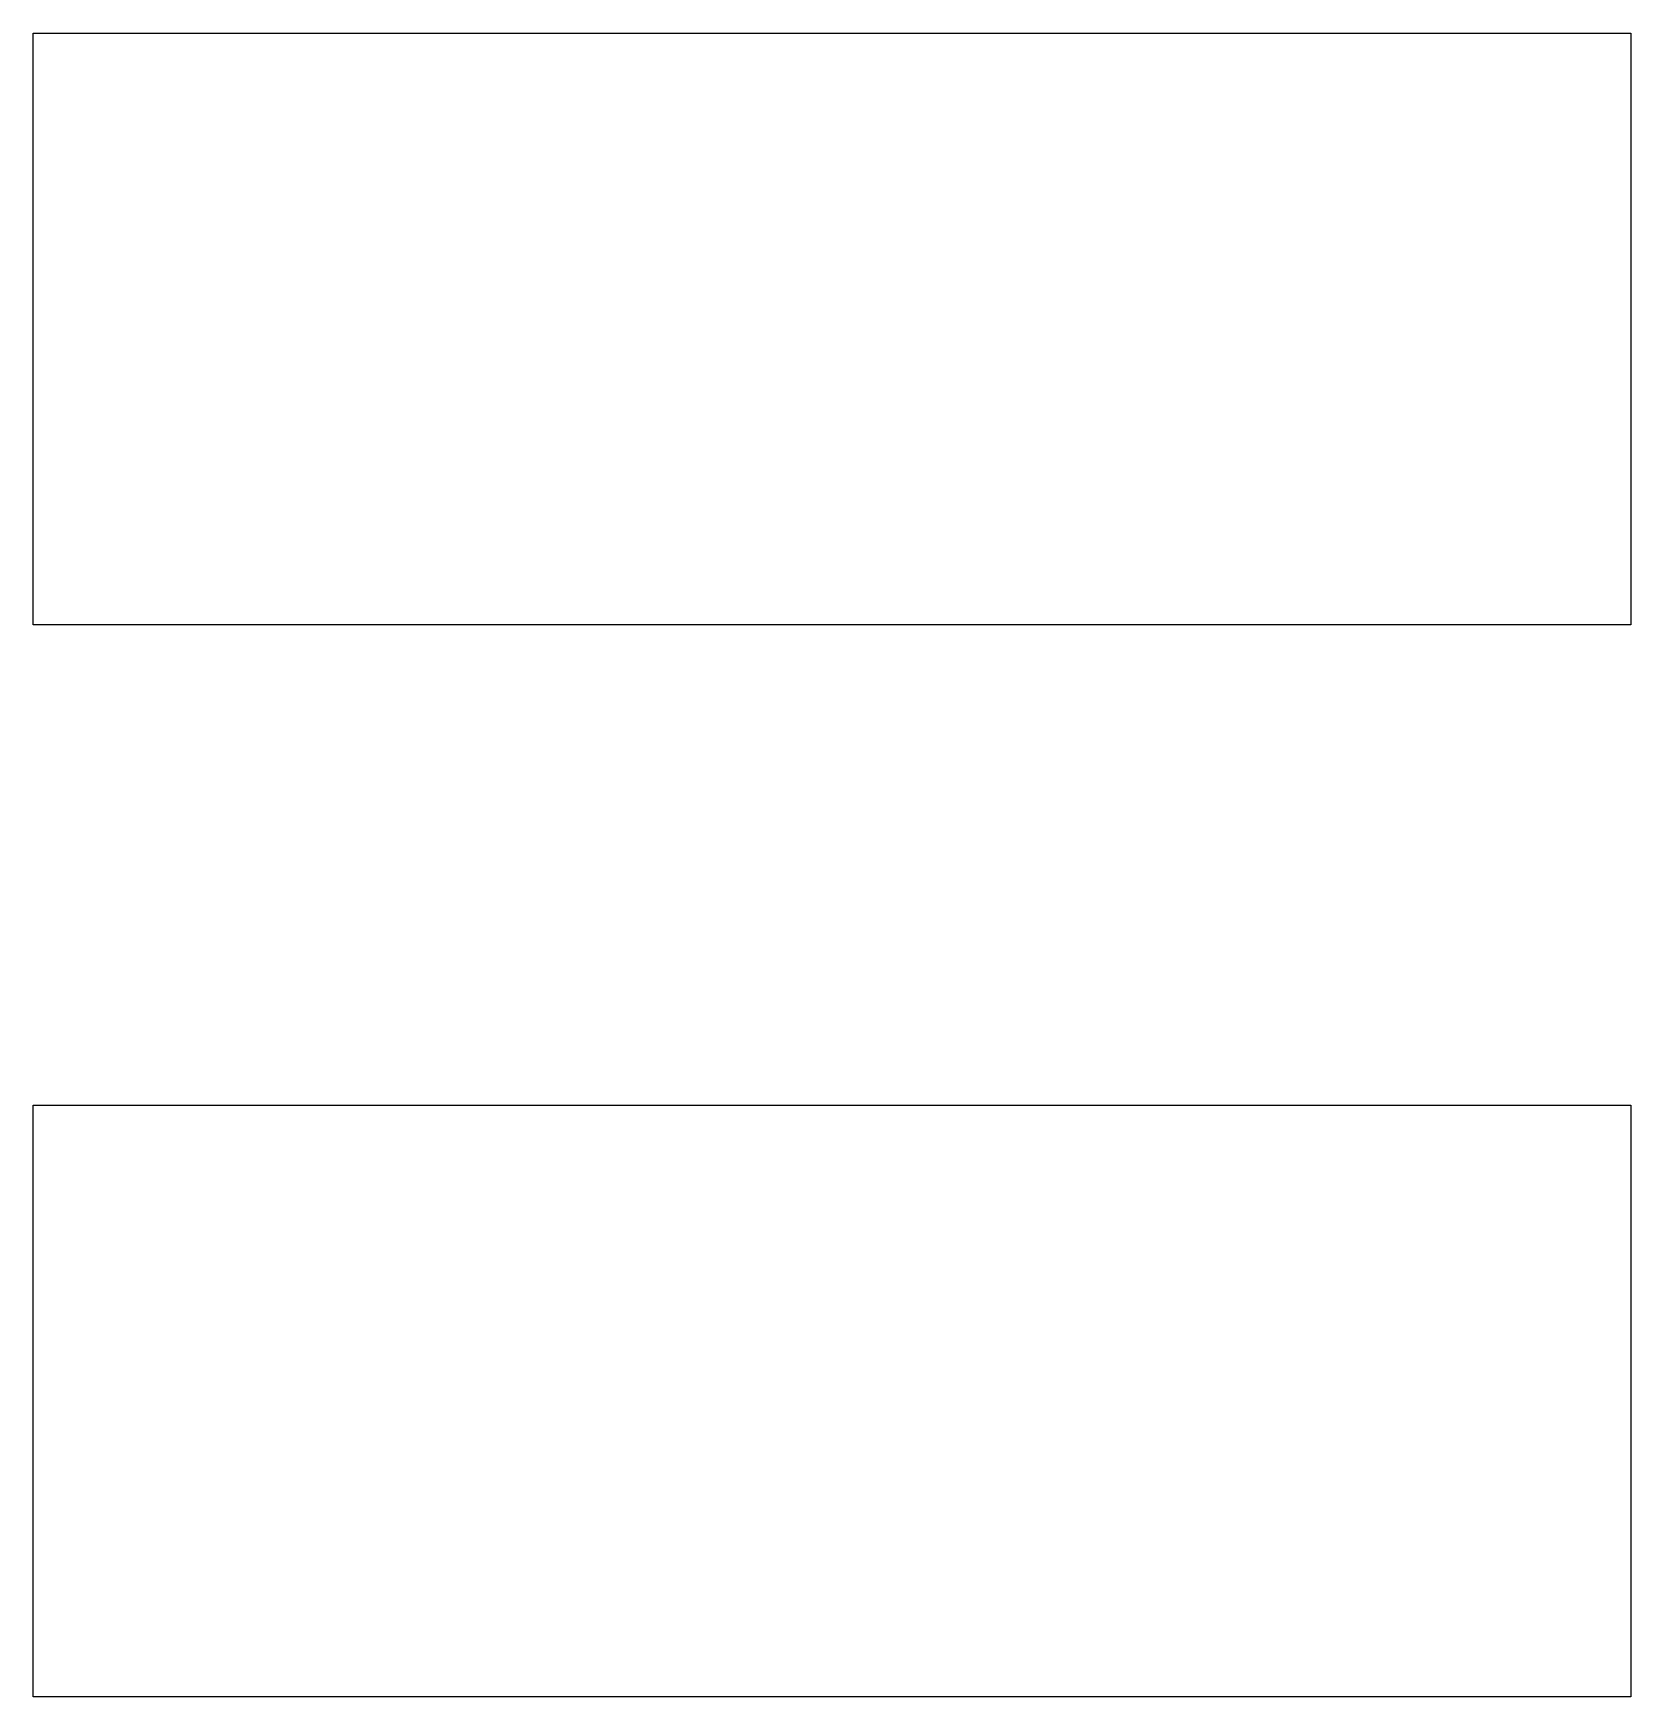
# Model space of a CAD drawing. Header units: metres. Extents: x -681087 to 1033303, y 74272 to 2630761.
# Drawn here: x 489861 to 491202, y 2124887 to 2126284 of the extents above; entities that cross this region are included whole.
import ezdxf

# ---------------------------------------------------------------- set-up
doc = ezdxf.new("R2010")
doc.units = ezdxf.units.M
doc.layers.add('SKELETON_CLEAN', color=7, linetype='Continuous')
doc.layers.add('SKELETON_ORIGINAL', color=8, linetype='Continuous')

msp = doc.modelspace()

# ---------------------------------------------------------------- linework, layer by layer
at = {"layer": 'SKELETON_CLEAN'}
for p, q in [((489860.6, 2126283.7), (491202.1, 2126283.7)), ((489860.6, 2125786.8), (489860.6, 2126283.7)), ((491202.1, 2126283.7), (491202.1, 2125786.8)), ((491202.1, 2125786.8), (489860.6, 2125786.8)), ((489860.6, 2125383.7), (491202.1, 2125383.7)), ((489860.6, 2124886.8), (489860.6, 2125383.7)), ((491202.1, 2125383.7), (491202.1, 2124886.8)), ((491202.1, 2124886.8), (489860.6, 2124886.8))]:
    msp.add_line(p, q, dxfattribs=at)
at = {"layer": 'SKELETON_ORIGINAL'}
for p, q in [((489860.6, 2126283.7), (491202.1, 2126283.7)), ((489860.6, 2125786.8), (489860.6, 2126283.7)), ((491202.1, 2126283.7), (491202.1, 2125786.8)), ((491202.1, 2125786.8), (489860.6, 2125786.8)), ((489860.6, 2125383.7), (491202.1, 2125383.7)), ((489860.6, 2124886.8), (489860.6, 2125383.7)), ((491202.1, 2125383.7), (491202.1, 2124886.8)), ((491202.1, 2124886.8), (489860.6, 2124886.8))]:
    msp.add_line(p, q, dxfattribs=at)

doc.saveas('drawing.dxf')
